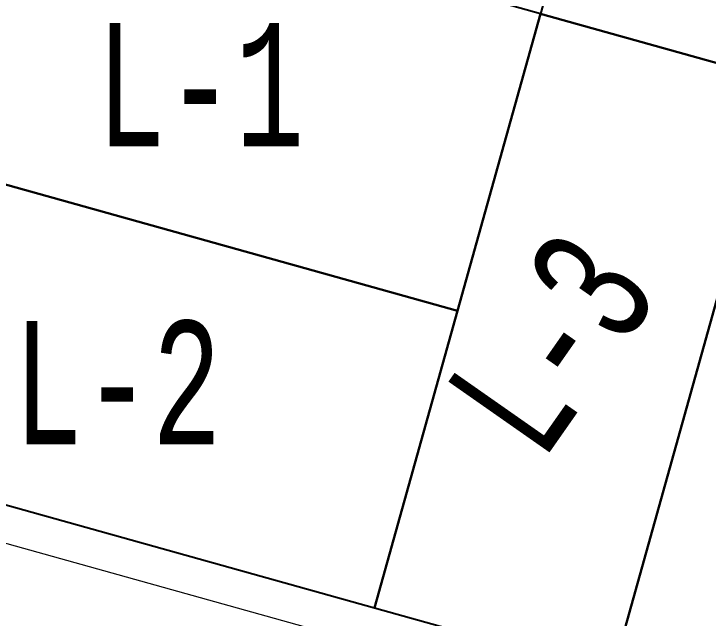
# Model space of a CAD drawing. Header units: millimetres. Extents: x 474016 to 477875, y 2288607 to 2292200.
# Drawn here: x 474439.78 to 474467.91, y 2288896.09 to 2288920.59 of the extents above; entities that cross this region are included whole.
import ezdxf
from ezdxf.enums import TextEntityAlignment as Align

# ---------------------------------------------------------------- set-up
doc = ezdxf.new("R2010")
doc.units = ezdxf.units.MM
doc.header["$LTSCALE"] = 50
doc.layers.add('BANQUETA', color=251, linetype='Continuous', lineweight=5)
doc.layers.add('CVL_COLIND', color=3, linetype='Continuous')
doc.layers.add('CVL_LOTIF', color=1, linetype='Continuous')
doc.layers.add('MZ Y LT', color=7, linetype='Continuous', lineweight=13, true_color=0x0d2bf2)
doc.styles.add('MONOTXT4', font='MONOTXT4.shx', dxfattribs={"width": 0.55})

msp = doc.modelspace()

# ---------------------------------------------------------------- linework, layer by layer
at = {"layer": 'BANQUETA'}
msp.add_lwpolyline([(474564.552, 2288919.201), (474444.163, 2288952.837, 0.414214), (474441.698, 2288951.449), (474428.513, 2288904.256, 0.414214), (474429.901, 2288901.792), (474550.291, 2288868.156)], format="xyb", dxfattribs=at)
at = {"layer": 'CVL_COLIND'}
msp.add_lwpolyline([(474457.746, 2288908.548), (474433.668, 2288915.276)], dxfattribs=at)
at = {"layer": 'CVL_LOTIF'}
for points in [[(474477.468, 2288941.974), (474467.837, 2288944.665), (474461.11, 2288920.587), (474470.741, 2288917.896)], [(474461.11, 2288920.587), (474437.032, 2288927.315), (474433.668, 2288915.276), (474457.746, 2288908.548)], [(474470.741, 2288917.896), (474461.11, 2288920.587), (474457.746, 2288908.548), (474454.383, 2288896.509), (474464.014, 2288893.819)], [(474480.372, 2288915.206), (474470.741, 2288917.896), (474464.014, 2288893.819), (474473.645, 2288891.128)], [(474457.746, 2288908.548), (474433.668, 2288915.276), (474430.305, 2288903.237), (474454.383, 2288896.509)]]:
    msp.add_lwpolyline(points, close=True, dxfattribs=at)

# ---------------------------------------------------------------- texts
at = {"layer": 'MZ Y LT', "lineweight": 13, "style": 'MONOTXT4', "width": 0.65}
for s, p in [('L-1', (474447.329, 2288917.718)), ('L-2', (474443.966, 2288905.679))]:
    msp.add_text(s, height=5, dxfattribs=at).set_placement(p, align=Align.MIDDLE)
msp.add_text('L-3', height=5, rotation=55, dxfattribs=at).set_placement((474461.539, 2288907.258), align=Align.MIDDLE)

doc.saveas('drawing.dxf')
